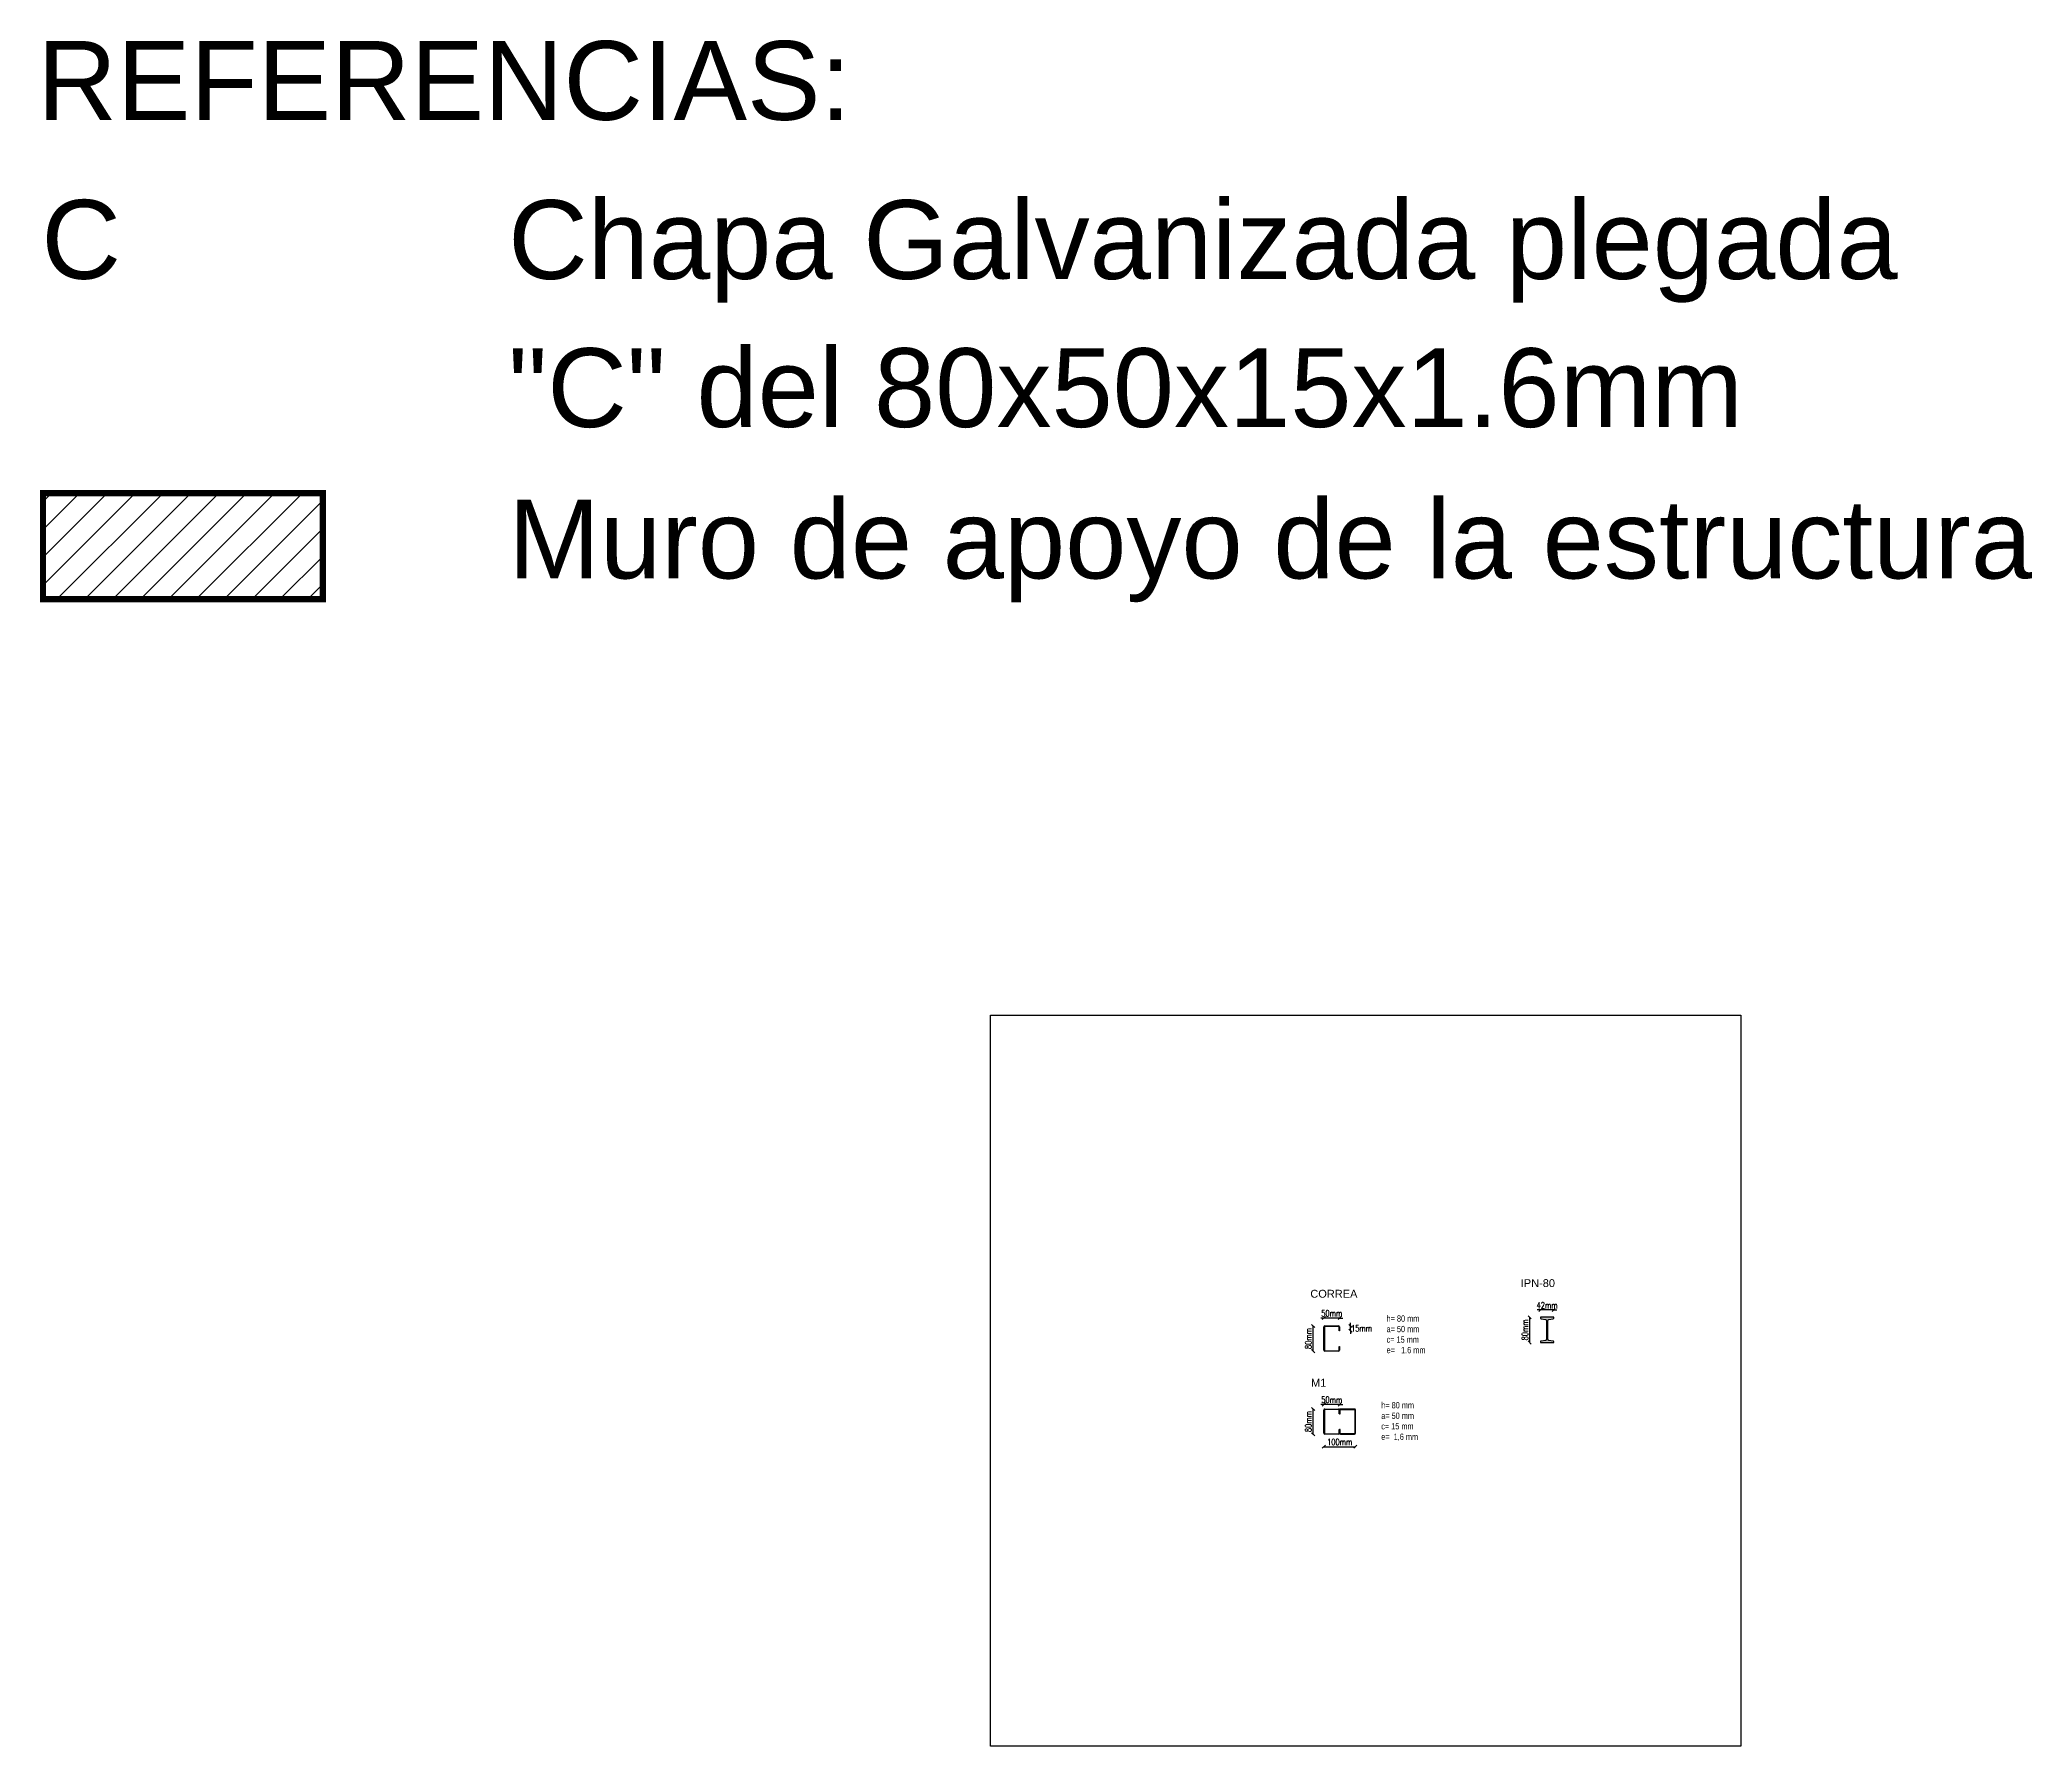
# Model space of a CAD drawing. Header units: millimetres. Extents: x 228 to 428, y 156 to 192.
# Drawn here: x 255.77 to 262.09, y 183.7 to 189.11 of the extents above; entities that cross this region are included whole.
import ezdxf

# ---------------------------------------------------------------- set-up
doc = ezdxf.new("R2010")
doc.units = ezdxf.units.MM
doc.header["$LTSCALE"] = 0.1
doc.header["$MEASUREMENT"] = 0
doc.header["$PDMODE"] = 3
doc.header["$PDSIZE"] = 0.1
doc.layers.get('DEFPOINTS').update_dxf_attribs({"color": 1})
doc.layers.add('00-COTAS', color=1, linetype='Continuous', lineweight=9)
doc.layers.add('SOMBRA', color=1, linetype='Continuous', lineweight=0)
for name, color, linetype in [('CORREAS', 170, 'Continuous'), ('ESTRUCTURAS', 3, 'Continuous'), ('P0-MUROS', 4, 'Continuous')]:
    doc.layers.add(name, color=color, linetype=linetype)
doc.styles.add('Arial30', font='arial.ttf', dxfattribs={"width": 0.8, "height": 0.3})
doc.styles.add('COTAS', font='ROMANS.shx', dxfattribs={"width": 0.7})
doc.dimstyles.new('COTA-20', dxfattribs={"dimscale": 1.75, "dimtxt": 0.015, "dimasz": 0.004, "dimexe": 0.08, "dimexo": 0.1, "dimgap": 0.005, "dimtad": 1, "dimzin": 0, "dimdsep": 46, "dimtxsty": 'COTAS', "dimblk": 'DOT', "dimcen": 0.1, "dimse1": 1, "dimse2": 1, "dimclrd": 256, "dimclre": 256, "dimclrt": 256, "dimadec": 0, "dimazin": 0, "dimtfac": 1, "dimtix": 1, "dimtmove": 2, "dimatfit": 3, "dimldrblk": 'DOT', "dimfxl": 0, "dimtolj": 1, "dimtzin": 0, "dimarcsym": 0})

# ---------------------------------------------------------------- blocks, each defined once
blk = doc.blocks.new('_Oblique')
at = {"color": 0, "linetype": 'ByBlock', "lineweight": -2}
blk.add_line((-0.5, -0.5), (0.5, 0.5), dxfattribs=at)
blk = doc.blocks.new('*D7')
at = {"layer": '00-COTAS', "lineweight": -2, "transparency": 16777216}
for p, q in [((259.8464, 185.0539), (259.8364, 185.0539)), ((259.8964, 185.0539), (259.8464, 185.0539)), ((259.8964, 185.0539), (259.9064, 185.0539))]:
    blk.add_line(p, q, dxfattribs=at)
at = {"layer": 'DEFPOINTS', "color": 0, "transparency": 16777216}
for p in [(259.8464, 185.0539), (259.8464, 185.0176), (259.8964, 185.0197)]:
    blk.add_point(p, dxfattribs=at)
at = {"layer": '00-COTAS', "lineweight": -2, "transparency": 16777216, "xscale": 0.01, "yscale": 0.01, "zscale": 0.01}
blk.add_blockref('_Oblique', (259.8464, 185.0539), dxfattribs=at)
at = {"layer": '00-COTAS', "lineweight": -2, "transparency": 16777216, "xscale": 0.01, "yscale": 0.01, "zscale": 0.01, "rotation": 180}
blk.add_blockref('_Oblique', (259.8964, 185.0539), dxfattribs=at)
at = {"layer": '00-COTAS', "transparency": 16777216, "insert": (259.8714, 185.0689), "char_height": 0.02, "attachment_point": 5, "style": 'COTAS'}
blk.add_mtext('\\A1;50mm', dxfattribs=at)
blk = doc.blocks.new('_Dot')
at = {"color": 0, "linetype": 'ByBlock', "lineweight": -2}
blk.add_line((-0.5, 0), (-1, 0), dxfattribs=at)
at = {"color": 0, "linetype": 'ByBlock', "const_width": 0.5}
blk.add_lwpolyline([(-0.25, 0, 1), (0.25, 0, 1)], format="xyb", close=True, dxfattribs=at)
blk = doc.blocks.new('*D8')
at = {"layer": '00-COTAS', "lineweight": -2, "transparency": 16777216}
blk.add_line((259.8124, 184.9488), (259.8124, 185.0288), dxfattribs=at)
at = {"layer": 'DEFPOINTS', "color": 0, "transparency": 16777216}
for p in [(259.8124, 185.0288), (259.856, 185.0288), (259.856, 184.9488)]:
    blk.add_point(p, dxfattribs=at)
at = {"layer": '00-COTAS', "lineweight": -2, "transparency": 16777216, "xscale": 0.01, "yscale": 0.01, "zscale": 0.01}
for p, rotation in [((259.8124, 185.0288), 90), ((259.8124, 184.9488), 270)]:
    blk.add_blockref('_Oblique', p, dxfattribs=dict(at, rotation=rotation))
at = {"layer": '00-COTAS', "transparency": 16777216, "insert": (259.7974, 184.9888), "char_height": 0.02, "attachment_point": 5, "rotation": 90, "style": 'COTAS'}
blk.add_mtext('\\A1;80mm', dxfattribs=at)
blk = doc.blocks.new('*D9')
at = {"layer": '00-COTAS', "lineweight": -2, "transparency": 16777216}
for p, q in [((259.9311, 185.0288), (259.9311, 185.0388)), ((259.9311, 185.0138), (259.9311, 185.0288)), ((259.9311, 185.0138), (259.9311, 185.0038))]:
    blk.add_line(p, q, dxfattribs=at)
at = {"layer": 'DEFPOINTS', "color": 0, "transparency": 16777216}
for p in [(259.8828, 185.0288), (259.9311, 185.0288), (259.8948, 185.0138)]:
    blk.add_point(p, dxfattribs=at)
at = {"layer": '00-COTAS', "lineweight": -2, "transparency": 16777216, "xscale": 0.01, "yscale": 0.01, "zscale": 0.01}
for p, rotation in [((259.9311, 185.0288), 270), ((259.9311, 185.0138), 90)]:
    blk.add_blockref('_Oblique', p, dxfattribs=dict(at, rotation=rotation))
at = {"layer": '00-COTAS', "transparency": 16777216, "insert": (259.9661, 185.0213), "char_height": 0.02, "attachment_point": 5, "style": 'COTAS'}
blk.add_mtext('\\A1;15mm', dxfattribs=at)
blk = doc.blocks.new('*D10')
at = {"layer": '00-COTAS', "lineweight": -2, "transparency": 16777216}
blk.add_line((259.8124, 184.6854), (259.8124, 184.7654), dxfattribs=at)
at = {"layer": 'DEFPOINTS', "color": 0, "transparency": 16777216}
for p in [(259.8124, 184.7654), (259.856, 184.7654), (259.856, 184.6854)]:
    blk.add_point(p, dxfattribs=at)
at = {"layer": '00-COTAS', "lineweight": -2, "transparency": 16777216, "xscale": 0.01, "yscale": 0.01, "zscale": 0.01}
for p, rotation in [((259.8124, 184.7654), 90), ((259.8124, 184.6854), 270)]:
    blk.add_blockref('_Oblique', p, dxfattribs=dict(at, rotation=rotation))
at = {"layer": '00-COTAS', "transparency": 16777216, "insert": (259.7974, 184.7254), "char_height": 0.02, "attachment_point": 5, "rotation": 90, "style": 'COTAS'}
blk.add_mtext('\\A1;80mm', dxfattribs=at)
blk = doc.blocks.new('*D36')
at = {"layer": '00-COTAS', "lineweight": -2, "transparency": 16777216}
for p, q in [((259.8464, 184.7798), (259.8364, 184.7798)), ((259.8964, 184.7798), (259.8464, 184.7798)), ((259.8964, 184.7798), (259.9064, 184.7798))]:
    blk.add_line(p, q, dxfattribs=at)
at = {"layer": 'DEFPOINTS', "color": 0, "transparency": 16777216}
for p in [(259.8464, 184.7798), (259.8464, 184.7434), (259.8964, 184.7456)]:
    blk.add_point(p, dxfattribs=at)
at = {"layer": '00-COTAS', "lineweight": -2, "transparency": 16777216, "xscale": 0.01, "yscale": 0.01, "zscale": 0.01}
blk.add_blockref('_Oblique', (259.8464, 184.7798), dxfattribs=at)
at = {"layer": '00-COTAS', "lineweight": -2, "transparency": 16777216, "xscale": 0.01, "yscale": 0.01, "zscale": 0.01, "rotation": 180}
blk.add_blockref('_Oblique', (259.8964, 184.7798), dxfattribs=at)
at = {"layer": '00-COTAS', "transparency": 16777216, "insert": (259.8714, 184.7948), "char_height": 0.02, "attachment_point": 5, "style": 'COTAS'}
blk.add_mtext('\\A1;50mm', dxfattribs=at)
blk = doc.blocks.new('*D51')
at = {"layer": '00-COTAS', "lineweight": -2, "transparency": 16777216}
for p, q in [((260.5335, 185.0795), (260.5235, 185.0795)), ((260.5755, 185.0795), (260.5335, 185.0795)), ((260.5755, 185.0795), (260.5855, 185.0795))]:
    blk.add_line(p, q, dxfattribs=at)
at = {"layer": 'DEFPOINTS', "color": 0, "transparency": 16777216}
for p in [(260.5335, 185.0795), (260.5335, 185.0562), (260.5755, 185.0562)]:
    blk.add_point(p, dxfattribs=at)
at = {"layer": '00-COTAS', "lineweight": -2, "transparency": 16777216, "xscale": 0.01, "yscale": 0.01, "zscale": 0.01}
blk.add_blockref('_Oblique', (260.5335, 185.0795), dxfattribs=at)
at = {"layer": '00-COTAS', "lineweight": -2, "transparency": 16777216, "xscale": 0.01, "yscale": 0.01, "zscale": 0.01, "rotation": 180}
blk.add_blockref('_Oblique', (260.5755, 185.0795), dxfattribs=at)
at = {"layer": '00-COTAS', "transparency": 16777216, "insert": (260.5545, 185.0945), "char_height": 0.02, "attachment_point": 5, "style": 'COTAS'}
blk.add_mtext('\\A1;42mm', dxfattribs=at)
blk = doc.blocks.new('*D52')
at = {"layer": '00-COTAS', "lineweight": -2, "transparency": 16777216}
blk.add_line((260.4994, 184.9762), (260.4994, 185.0562), dxfattribs=at)
at = {"layer": 'DEFPOINTS', "color": 0, "transparency": 16777216}
for p in [(260.4994, 185.0562), (260.5335, 185.0562), (260.5335, 184.9762)]:
    blk.add_point(p, dxfattribs=at)
at = {"layer": '00-COTAS', "lineweight": -2, "transparency": 16777216, "xscale": 0.01, "yscale": 0.01, "zscale": 0.01}
for p, rotation in [((260.4994, 185.0562), 90), ((260.4994, 184.9762), 270)]:
    blk.add_blockref('_Oblique', p, dxfattribs=dict(at, rotation=rotation))
at = {"layer": '00-COTAS', "transparency": 16777216, "insert": (260.4844, 185.0162), "char_height": 0.02, "attachment_point": 5, "rotation": 90, "style": 'COTAS'}
blk.add_mtext('\\A1;80mm', dxfattribs=at)
blk = doc.blocks.new('*D53')
at = {"layer": '00-COTAS', "lineweight": -2, "transparency": 16777216}
blk.add_line((259.8464, 184.6459), (259.9465, 184.6459), dxfattribs=at)
at = {"layer": 'DEFPOINTS', "color": 0, "transparency": 16777216}
for p in [(259.8464, 184.6886), (259.9465, 184.6886), (259.9465, 184.6459)]:
    blk.add_point(p, dxfattribs=at)
at = {"layer": '00-COTAS', "lineweight": -2, "transparency": 16777216, "xscale": 0.01, "yscale": 0.01, "zscale": 0.01, "rotation": 180}
blk.add_blockref('_Oblique', (259.8464, 184.6459), dxfattribs=at)
at = {"layer": '00-COTAS', "lineweight": -2, "transparency": 16777216, "xscale": 0.01, "yscale": 0.01, "zscale": 0.01}
blk.add_blockref('_Oblique', (259.9465, 184.6459), dxfattribs=at)
at = {"layer": '00-COTAS', "transparency": 16777216, "insert": (259.8965, 184.6609), "char_height": 0.02, "attachment_point": 5, "style": 'COTAS'}
blk.add_mtext('\\A1;100mm', dxfattribs=at)

msp = doc.modelspace()

# ---------------------------------------------------------------- hatches: boundary and pattern name
at = {"layer": 'SOMBRA'}
h = msp.add_hatch(dxfattribs=at)
h.set_pattern_fill('ANSI31', color=256, scale=0.5)
h.set_pattern_definition([(45, (0, -0.43613), (-0.044194174, 0.044194174), [])])
h.paths.add_polyline_path([(255.7839, 187.6695), (255.7839, 187.3331), (256.6716, 187.3331), (256.6716, 187.6695)])
at = {"layer": 'SOMBRA', "true_color": 0x105689, "transparency": 33554610}
h = msp.add_hatch(color=146, dxfattribs=at)
h.dxf.hatch_style = 1
h.paths.add_polyline_path([(260.5755, 185.0537), (260.5755, 185.0562), (260.5545, 185.0562), (260.5335, 185.0562), (260.5335, 185.0537, 0.374036), (260.5355, 185.0515), (260.5492, 185.0495, -0.374036), (260.5525, 185.0457), (260.5525, 185.01), (260.5525, 184.9867, -0.374036), (260.5492, 184.9828), (260.5355, 184.9809, 0.374036), (260.5335, 184.9786), (260.5335, 184.9762), (260.5545, 184.9762), (260.5755, 184.9762), (260.5755, 184.9786, 0.374036), (260.5735, 184.9809), (260.5598, 184.9828, -0.374036), (260.5564, 184.9867), (260.5564, 185.01), (260.5564, 185.0457, -0.374036), (260.5598, 185.0495), (260.5735, 185.0515, 0.374036)])

# ---------------------------------------------------------------- linework, layer by layer
msp.add_lwpolyline([(258.7889, 186.0144), (261.1688, 186.0144), (261.1688, 183.6964), (258.7889, 183.6964)], close=True)
at = {"layer": 'CORREAS'}
for p, q in [((259.8464, 184.952), (259.8464, 185.0256)), ((259.848, 185.0256), (259.848, 184.952)), ((259.8496, 185.0288), (259.8621, 185.0288)), ((259.8621, 185.0272), (259.8496, 185.0272)), ((259.8621, 185.0288), (259.8932, 185.0288)), ((259.8932, 185.0272), (259.8621, 185.0272)), ((259.8948, 185.0138), (259.8948, 185.0256)), ((259.8964, 185.0256), (259.8964, 185.0138)), ((259.8964, 185.0138), (259.8948, 185.0138)), ((259.8948, 184.952), (259.8948, 184.9638)), ((259.8948, 184.9638), (259.8964, 184.9638)), ((259.8964, 184.9638), (259.8964, 184.952)), ((259.8496, 184.9504), (259.8621, 184.9504)), ((259.8621, 184.9488), (259.8496, 184.9488)), ((259.8621, 184.9504), (259.8932, 184.9504)), ((259.8932, 184.9488), (259.8621, 184.9488)), ((259.8464, 184.6886), (259.8464, 184.7622)), ((259.848, 184.7622), (259.848, 184.6886)), ((259.8496, 184.7654), (259.8623, 184.7654)), ((259.8623, 184.7638), (259.8496, 184.7638)), ((259.8623, 184.7654), (259.8645, 184.7654)), ((259.8645, 184.7638), (259.8623, 184.7638)), ((259.8645, 184.7654), (259.8932, 184.7654)), ((259.8932, 184.7638), (259.8645, 184.7638)), ((259.8932, 184.7654), (259.8932, 184.7654)), ((259.8932, 184.7654), (259.8932, 184.7654)), ((259.8932, 184.7638), (259.8932, 184.7638)), ((259.8932, 184.7638), (259.8932, 184.7638)), ((259.8948, 184.7504), (259.8948, 184.7622)), ((259.8964, 184.7504), (259.8948, 184.7504)), ((259.8964, 184.7622), (259.8964, 184.7504)), ((259.8964, 184.7622), (259.8964, 184.7504)), ((259.8964, 184.7504), (259.898, 184.7504)), ((259.898, 184.7504), (259.898, 184.7622)), ((259.8996, 184.7654), (259.8996, 184.7654)), ((259.8996, 184.7654), (259.8996, 184.7654)), ((259.8996, 184.7638), (259.8996, 184.7638)), ((259.8996, 184.7638), (259.8996, 184.7638)), ((259.9285, 184.7654), (259.8997, 184.7654)), ((259.8997, 184.7654), (259.8997, 184.7654)), ((259.8997, 184.7654), (259.8997, 184.7654)), ((259.8997, 184.7638), (259.8997, 184.7638)), ((259.8997, 184.7638), (259.8997, 184.7638)), ((259.8997, 184.7638), (259.9285, 184.7638)), ((259.9306, 184.7654), (259.9285, 184.7654)), ((259.9285, 184.7638), (259.9306, 184.7638)), ((259.9433, 184.7654), (259.9306, 184.7654)), ((259.9306, 184.7638), (259.9433, 184.7638)), ((259.9449, 184.7622), (259.9449, 184.6886)), ((259.9465, 184.6886), (259.9465, 184.7622)), ((259.8496, 184.687), (259.8623, 184.687)), ((259.8623, 184.6854), (259.8496, 184.6854)), ((259.8623, 184.687), (259.8645, 184.687)), ((259.8645, 184.6854), (259.8623, 184.6854)), ((259.8645, 184.687), (259.8932, 184.687)), ((259.8932, 184.6854), (259.8645, 184.6854)), ((259.8932, 184.687), (259.8932, 184.687)), ((259.8932, 184.687), (259.8932, 184.687)), ((259.8932, 184.6854), (259.8932, 184.6854)), ((259.8932, 184.6854), (259.8932, 184.6854)), ((259.8948, 184.6886), (259.8948, 184.7004)), ((259.8948, 184.7004), (259.8964, 184.7004)), ((259.8964, 184.7004), (259.8964, 184.6886)), ((259.898, 184.7004), (259.8964, 184.7004)), ((259.8964, 184.7004), (259.8964, 184.6886)), ((259.898, 184.6886), (259.898, 184.7004)), ((259.8996, 184.687), (259.8996, 184.687)), ((259.8996, 184.687), (259.8996, 184.687)), ((259.8996, 184.6854), (259.8996, 184.6854)), ((259.8996, 184.6854), (259.8996, 184.6854)), ((259.9285, 184.687), (259.8997, 184.687)), ((259.8997, 184.687), (259.8997, 184.687)), ((259.8997, 184.687), (259.8997, 184.687)), ((259.8997, 184.6854), (259.8997, 184.6854)), ((259.8997, 184.6854), (259.8997, 184.6854)), ((259.8997, 184.6854), (259.9285, 184.6854)), ((259.9306, 184.687), (259.9285, 184.687)), ((259.9285, 184.6854), (259.9306, 184.6854)), ((259.9433, 184.687), (259.9306, 184.687)), ((259.9306, 184.6854), (259.9433, 184.6854))]:
    msp.add_line(p, q, dxfattribs=at)
msp.add_lwpolyline([(260.5545, 185.0562), (260.5335, 185.0562), (260.5335, 185.0537, 0.374036), (260.5355, 185.0515), (260.5492, 185.0495, -0.374036), (260.5525, 185.0457), (260.5525, 185.01), (260.5525, 184.9867, -0.374036), (260.5492, 184.9828), (260.5355, 184.9809, 0.374036), (260.5335, 184.9786), (260.5335, 184.9762), (260.5545, 184.9762), (260.5755, 184.9762), (260.5755, 184.9786, 0.374036), (260.5735, 184.9809), (260.5598, 184.9828, -0.374036), (260.5564, 184.9867), (260.5564, 185.01), (260.5564, 185.0457, -0.374036), (260.5598, 185.0495), (260.5735, 185.0515, 0.374036), (260.5755, 185.0537), (260.5755, 185.0562)], format="xyb", close=True, dxfattribs=at)
for centre, radius, start, end in [((259.8496, 185.0256), 0.0032, 90, 180), ((259.8496, 185.0256), 0.0016, 90, 180), ((259.8932, 185.0256), 0.0032, 0, 90), ((259.8932, 185.0256), 0.0016, 0, 90), ((259.8496, 184.952), 0.0032, 180, 270), ((259.8496, 184.952), 0.0016, 180, 270), ((259.8932, 184.952), 0.0016, 270, 0), ((259.8932, 184.952), 0.0032, 270, 0), ((259.8496, 184.7622), 0.0032, 90, 180), ((259.8496, 184.7622), 0.0016, 90, 180), ((259.8932, 184.7622), 0.0032, 0, 90), ((259.8932, 184.7622), 0.0016, 0, 90), ((259.8996, 184.7622), 0.0032, 90, 180), ((259.8996, 184.7622), 0.0016, 90, 180), ((259.9433, 184.7622), 0.0032, 0, 90), ((259.9433, 184.7622), 0.0016, 0, 90), ((259.8496, 184.6886), 0.0032, 180, 270), ((259.8496, 184.6886), 0.0016, 180, 270), ((259.8932, 184.6886), 0.0016, 270, 0), ((259.8932, 184.6886), 0.0032, 270, 0), ((259.8996, 184.6886), 0.0032, 180, 270), ((259.8996, 184.6886), 0.0016, 180, 270), ((259.9433, 184.6886), 0.0032, 270, 0), ((259.9433, 184.6886), 0.0016, 270, 360)]:
    msp.add_arc(centre, radius, start, end, dxfattribs=at)
at = {"layer": 'P0-MUROS', "const_width": 0.02}
msp.add_lwpolyline([(255.7839, 187.6695), (256.6716, 187.6695), (256.6716, 187.3331), (255.7839, 187.3331)], close=True, dxfattribs=at)

# ---------------------------------------------------------------- texts
at = {"layer": 'ESTRUCTURAS', "style": 'Arial30'}
for s, height, p in [('REFERENCIAS:', 0.25, (255.7661, 188.8534)), ('C', 0.25, (255.7789, 188.3495)), ('Chapa Galvanizada plegada', 0.25, (257.2595, 188.3489)), ('"C" del 80x50x15x1.6mm', 0.25, (257.2595, 187.8793)), ('Muro de apoyo de la estructura', 0.25, (257.2595, 187.3992)), ('IPN-80', 0.025, (260.4709, 185.1522)), ('CORREA', 0.025, (259.8035, 185.1184)), ('M1', 0.025, (259.8058, 184.8362))]:
    msp.add_text(s, height=height, dxfattribs=at).set_placement(p)
at = {"layer": 'ESTRUCTURAS', "char_height": 0.02, "width": 0.228288, "attachment_point": 1, "style": 'Arial30'}
for s, insert in [('h= 80 mm\\Pa= 50 mm\\Pc= 15 mm\\Pe=   1.6 mm', (260.0453, 185.0624)), ('h= 80 mm\\Pa= 50 mm\\Pc= 15 mm\\Pe=  1,6 mm', (260.0284, 184.7875))]:
    msp.add_mtext(s, dxfattribs=dict(at, insert=insert))

# ---------------------------------------------------------------- dimensions: what is measured, and where the dimension line sits
at = {"layer": '00-COTAS'}
for base, p1, p2, angle, override, picture, middle in [((260.5335, 185.0795), (260.5755, 185.0562), (260.5335, 185.0562), 180, {"dimscale": 1, "dimtxt": 0.02, "dimasz": 0.01, "dimdec": 0, "dimlfac": 1000, "dimpost": 'mm', "dimblk1": 'Oblique', "dimblk2": 'Oblique', "dimsah": 1}, '*D51', (260.5545, 185.0945)), ((259.8124, 185.0288), (259.856, 184.9488), (259.856, 185.0288), 90, {"dimscale": 1, "dimtxt": 0.02, "dimasz": 0.01, "dimdec": 0, "dimlfac": 1000, "dimpost": 'mm', "dimblk1": 'Oblique', "dimblk2": 'Oblique', "dimsah": 1}, '*D8', (259.7974, 184.9888)), ((259.8464, 185.0539), (259.8964, 185.0197), (259.8464, 185.0176), 180, {"dimscale": 1, "dimtxt": 0.02, "dimasz": 0.01, "dimdec": 0, "dimlfac": 1000, "dimpost": 'mm', "dimblk1": 'Oblique', "dimblk2": 'Oblique', "dimsah": 1}, '*D7', (259.8714, 185.0689)), ((259.9311, 185.0288), (259.8948, 185.0138), (259.8828, 185.0288), 90, {"dimscale": 1, "dimtxt": 0.02, "dimasz": 0.01, "dimtad": 2, "dimtih": 1, "dimdec": 0, "dimlfac": 1000, "dimpost": 'mm', "dimblk1": 'Oblique', "dimblk2": 'Oblique', "dimsah": 1}, '*D9', (259.9661, 185.0213)), ((260.4994, 185.0562), (260.5335, 184.9762), (260.5335, 185.0562), 90, {"dimscale": 1, "dimtxt": 0.02, "dimasz": 0.01, "dimdec": 0, "dimlfac": 1000, "dimpost": 'mm', "dimblk1": 'Oblique', "dimblk2": 'Oblique', "dimsah": 1}, '*D52', (260.4844, 185.0162)), ((259.8464, 184.7798), (259.8964, 184.7456), (259.8464, 184.7434), 180, {"dimscale": 1, "dimtxt": 0.02, "dimasz": 0.01, "dimdec": 0, "dimlfac": 1000, "dimpost": 'mm', "dimblk1": 'Oblique', "dimblk2": 'Oblique', "dimsah": 1}, '*D36', (259.8714, 184.7948))]:
    dim = msp.add_linear_dim(base=base, p1=p1, p2=p2, angle=angle, dimstyle='COTA-20', override=override, dxfattribs=at)
    dim.commit()
    dim.dimension.update_dxf_attribs({"geometry": picture, "text_midpoint": middle})
dim = msp.add_linear_dim(base=(259.8124, 184.7654), p1=(259.856, 184.6854), p2=(259.856, 184.7654), angle=90, text='80mm', dimstyle='COTA-20', override={"dimscale": 1, "dimtxt": 0.02, "dimasz": 0.01, "dimdec": 0, "dimlfac": 1000, "dimpost": 'mm', "dimblk1": 'Oblique', "dimblk2": 'Oblique', "dimsah": 1}, dxfattribs=at)
dim.commit()
dim.dimension.update_dxf_attribs({"geometry": '*D10', "text_midpoint": (259.7974, 184.7254)})
dim = msp.add_linear_dim(base=(259.9465, 184.6459), p1=(259.8464, 184.6886), p2=(259.9465, 184.6886), dimstyle='COTA-20', override={"dimscale": 1, "dimtxt": 0.02, "dimasz": 0.01, "dimdec": 0, "dimlfac": 1000, "dimpost": 'mm', "dimblk1": 'Oblique', "dimblk2": 'Oblique', "dimsah": 1}, dxfattribs=at)
dim.commit()
dim.dimension.update_dxf_attribs({"geometry": '*D53', "text_midpoint": (259.8965, 184.6609)})

doc.saveas('drawing.dxf')
